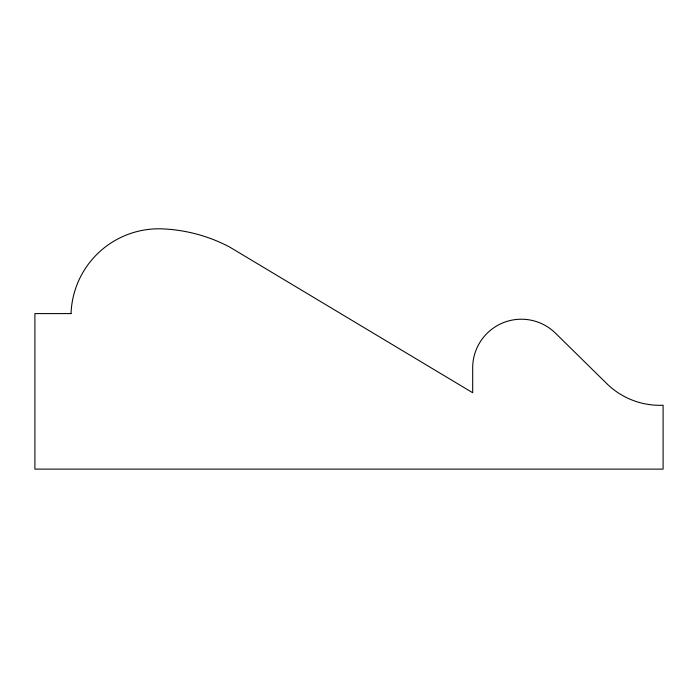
<?xml version="1.0" encoding="UTF-8"?>
<svg xmlns="http://www.w3.org/2000/svg" width="698" height="698" viewBox="0 0 698 698"><rect width="100%" height="100%" fill="white"/><g stroke="black" fill="none" stroke-linecap="round" stroke-linejoin="round"><path stroke-width="1.05" d="M71.039 313.594L34.9 313.594L34.9 469.117L663.1 469.117L663.1 405.241A75.707 75.707 0 0 1 606.745 383.586L555.468 333.173A48.668 48.668 0 0 0 472.694 367.052L472.694 392.738L229.476 246.935A158.586 158.586 0 0 0 162.765 228.883A87.861 87.861 0 0 0 71.039 313.594"/></g></svg>
